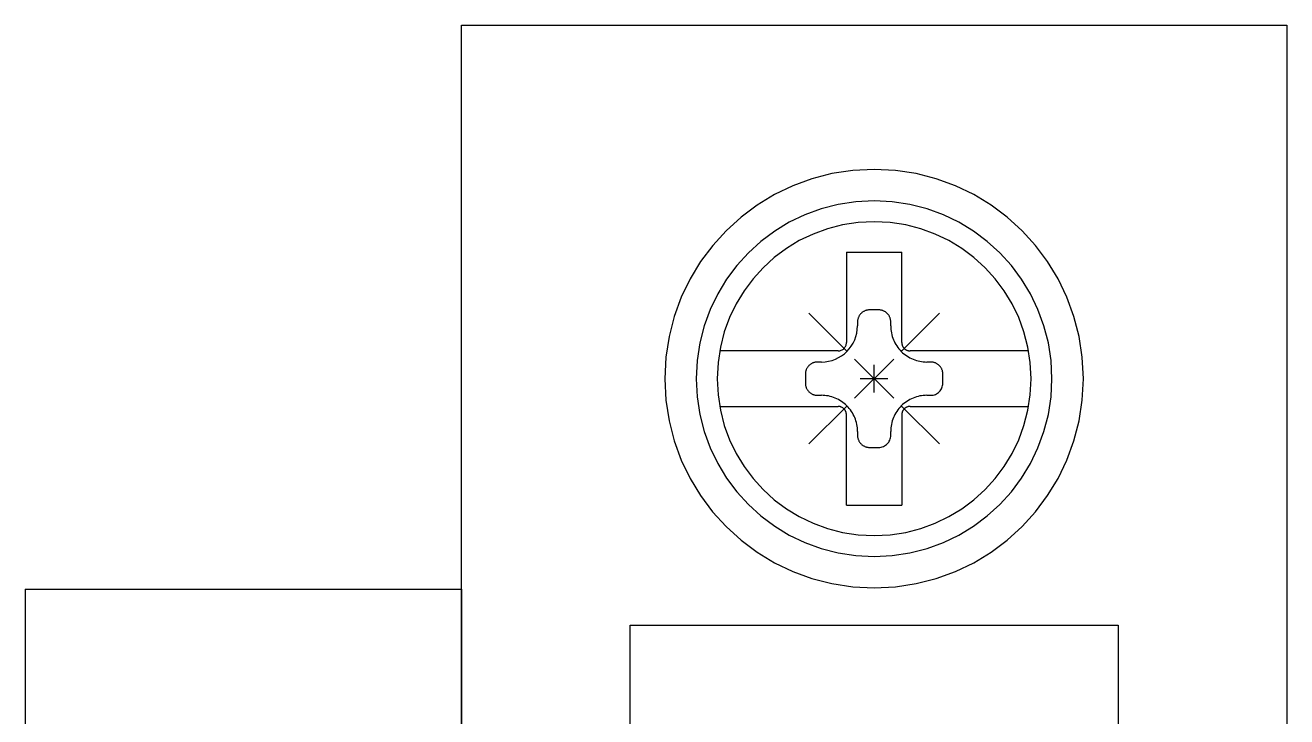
# Model space of a CAD drawing. Header units: millimetres. Extents: x 28713 to 59118, y -54378 to -19615.
# Drawn here: x 38098.16 to 38125.63, y -25245.44 to -25230.38 of the extents above; entities that cross this region are included whole.
import ezdxf

# ---------------------------------------------------------------- set-up
doc = ezdxf.new("R2010")
doc.units = ezdxf.units.MM
doc.header["$LTSCALE"] = 3
doc.layers.add('1', color=3, linetype='Continuous')

msp = doc.modelspace()

# ---------------------------------------------------------------- linework, layer by layer
for p, q in [((38107.663, -25309.862), (38107.663, -25230.381)), ((38107.663, -25230.381), (38125.635, -25230.381)), ((38125.635, -25230.381), (38125.635, -25309.862)), ((38116.183, -25233.543), (38115.73, -25233.612)), ((38116.649, -25233.519), (38116.183, -25233.543)), ((38117.114, -25233.543), (38116.649, -25233.519)), ((38116.649, -25233.519), (38116.649, -25233.519)), ((38117.567, -25233.612), (38117.114, -25233.543)), ((38115.293, -25233.724), (38114.875, -25233.877)), ((38115.73, -25233.612), (38115.293, -25233.724)), ((38118.003, -25233.724), (38117.567, -25233.612)), ((38118.422, -25233.877), (38118.003, -25233.724)), ((38114.477, -25234.069), (38114.101, -25234.297)), ((38114.875, -25233.877), (38114.477, -25234.069)), ((38118.82, -25234.069), (38118.422, -25233.877)), ((38119.196, -25234.297), (38118.82, -25234.069)), ((38114.101, -25234.297), (38113.75, -25234.56)), ((38115.497, -25234.377), (38115.141, -25234.507)), ((38115.868, -25234.281), (38115.497, -25234.377)), ((38116.252, -25234.223), (38115.868, -25234.281)), ((38116.649, -25234.203), (38116.252, -25234.223)), ((38117.044, -25234.223), (38116.649, -25234.203)), ((38116.649, -25234.203), (38116.649, -25234.203)), ((38117.429, -25234.281), (38117.044, -25234.223)), ((38117.8, -25234.377), (38117.429, -25234.281)), ((38118.156, -25234.507), (38117.8, -25234.377)), ((38119.547, -25234.56), (38119.196, -25234.297)), ((38113.75, -25234.56), (38113.427, -25234.854)), ((38114.802, -25234.67), (38114.483, -25234.864)), ((38115.141, -25234.507), (38114.802, -25234.67)), ((38116.299, -25234.676), (38115.96, -25234.728)), ((38116.649, -25234.658), (38116.299, -25234.676)), ((38116.998, -25234.676), (38116.649, -25234.658)), ((38116.649, -25234.658), (38116.649, -25234.658)), ((38117.337, -25234.728), (38116.998, -25234.676)), ((38118.494, -25234.67), (38118.156, -25234.507)), ((38118.814, -25234.864), (38118.494, -25234.67)), ((38119.87, -25234.854), (38119.547, -25234.56)), ((38113.427, -25234.854), (38113.133, -25235.177)), ((38114.483, -25234.864), (38114.185, -25235.087)), ((38115.318, -25234.927), (38115.019, -25235.071)), ((38115.632, -25234.812), (38115.318, -25234.927)), ((38115.96, -25234.728), (38115.632, -25234.812)), ((38117.665, -25234.812), (38117.337, -25234.728)), ((38117.979, -25234.927), (38117.665, -25234.812)), ((38118.277, -25235.071), (38117.979, -25234.927)), ((38119.112, -25235.087), (38118.814, -25234.864)), ((38120.164, -25235.177), (38119.87, -25234.854)), ((38113.133, -25235.177), (38112.87, -25235.528)), ((38114.185, -25235.087), (38113.91, -25235.337)), ((38114.738, -25235.242), (38114.475, -25235.439)), ((38115.019, -25235.071), (38114.738, -25235.242)), ((38118.559, -25235.242), (38118.277, -25235.071)), ((38118.822, -25235.439), (38118.559, -25235.242)), ((38119.387, -25235.337), (38119.112, -25235.087)), ((38120.427, -25235.528), (38120.164, -25235.177)), ((38113.91, -25235.337), (38113.66, -25235.612)), ((38114.475, -25235.439), (38114.232, -25235.659)), ((38116.045, -25235.318), (38116.045, -25237.29)), ((38116.045, -25235.318), (38117.252, -25235.318)), ((38117.252, -25237.29), (38117.252, -25235.318)), ((38119.065, -25235.659), (38118.822, -25235.439)), ((38119.637, -25235.612), (38119.387, -25235.337)), ((38112.87, -25235.528), (38112.642, -25235.904)), ((38113.66, -25235.612), (38113.437, -25235.91)), ((38114.232, -25235.659), (38114.011, -25235.902)), ((38119.285, -25235.902), (38119.065, -25235.659)), ((38119.86, -25235.91), (38119.637, -25235.612)), ((38120.655, -25235.904), (38120.427, -25235.528)), ((38112.642, -25235.904), (38112.45, -25236.302)), ((38113.437, -25235.91), (38113.243, -25236.229)), ((38114.011, -25235.902), (38113.815, -25236.165)), ((38119.482, -25236.165), (38119.285, -25235.902)), ((38120.054, -25236.229), (38119.86, -25235.91)), ((38120.847, -25236.302), (38120.655, -25235.904)), ((38112.45, -25236.302), (38112.297, -25236.72)), ((38113.243, -25236.229), (38113.08, -25236.568)), ((38113.815, -25236.165), (38113.644, -25236.447)), ((38119.653, -25236.447), (38119.482, -25236.165)), ((38120.217, -25236.568), (38120.054, -25236.229)), ((38121, -25236.721), (38120.847, -25236.302)), ((38113.08, -25236.568), (38112.95, -25236.924)), ((38113.644, -25236.447), (38113.5, -25236.745)), ((38116.414, -25236.616), (38116.403, -25236.623)), ((38116.425, -25236.61), (38116.414, -25236.616)), ((38116.437, -25236.604), (38116.425, -25236.61)), ((38116.449, -25236.599), (38116.437, -25236.604)), ((38116.46, -25236.594), (38116.449, -25236.599)), ((38116.473, -25236.59), (38116.46, -25236.594)), ((38116.485, -25236.587), (38116.473, -25236.59)), ((38116.498, -25236.584), (38116.485, -25236.587)), ((38116.51, -25236.582), (38116.498, -25236.584)), ((38116.523, -25236.58), (38116.51, -25236.582)), ((38116.536, -25236.579), (38116.523, -25236.58)), ((38116.549, -25236.579), (38116.536, -25236.579)), ((38116.748, -25236.579), (38116.549, -25236.579)), ((38116.549, -25236.579), (38116.549, -25236.579)), ((38116.761, -25236.579), (38116.748, -25236.579)), ((38116.774, -25236.58), (38116.761, -25236.579)), ((38116.787, -25236.582), (38116.774, -25236.58)), ((38116.8, -25236.584), (38116.787, -25236.582)), ((38116.812, -25236.587), (38116.8, -25236.584)), ((38116.824, -25236.59), (38116.812, -25236.587)), ((38116.836, -25236.594), (38116.824, -25236.59)), ((38116.849, -25236.599), (38116.836, -25236.594)), ((38116.86, -25236.604), (38116.849, -25236.599)), ((38116.872, -25236.61), (38116.86, -25236.604)), ((38116.883, -25236.616), (38116.872, -25236.61)), ((38116.894, -25236.623), (38116.883, -25236.616)), ((38119.797, -25236.745), (38119.653, -25236.447)), ((38120.347, -25236.924), (38120.217, -25236.568)), ((38112.297, -25236.72), (38112.185, -25237.157)), ((38113.5, -25236.745), (38113.385, -25237.059)), ((38115.226, -25236.653), (38116.045, -25237.472)), ((38116.288, -25236.816), (38116.287, -25236.828)), ((38116.287, -25236.828), (38116.287, -25236.842)), ((38116.287, -25236.842), (38116.287, -25236.926)), ((38116.289, -25236.803), (38116.288, -25236.816)), ((38116.292, -25236.79), (38116.289, -25236.803)), ((38116.294, -25236.777), (38116.292, -25236.79)), ((38116.298, -25236.765), (38116.294, -25236.777)), ((38116.302, -25236.753), (38116.298, -25236.765)), ((38116.306, -25236.741), (38116.302, -25236.753)), ((38116.312, -25236.729), (38116.306, -25236.741)), ((38116.317, -25236.718), (38116.312, -25236.729)), ((38116.324, -25236.707), (38116.317, -25236.718)), ((38116.331, -25236.696), (38116.324, -25236.707)), ((38116.338, -25236.685), (38116.331, -25236.696)), ((38116.346, -25236.675), (38116.338, -25236.685)), ((38116.354, -25236.665), (38116.346, -25236.675)), ((38116.363, -25236.656), (38116.354, -25236.665)), ((38116.373, -25236.647), (38116.363, -25236.656)), ((38116.363, -25236.656), (38116.363, -25236.656)), ((38116.383, -25236.638), (38116.373, -25236.647)), ((38116.393, -25236.63), (38116.383, -25236.638)), ((38116.403, -25236.623), (38116.393, -25236.63)), ((38116.904, -25236.63), (38116.894, -25236.623)), ((38116.914, -25236.638), (38116.904, -25236.63)), ((38116.924, -25236.647), (38116.914, -25236.638)), ((38116.934, -25236.656), (38116.924, -25236.647)), ((38116.943, -25236.665), (38116.934, -25236.656)), ((38116.934, -25236.656), (38116.934, -25236.656)), ((38116.951, -25236.675), (38116.943, -25236.665)), ((38116.959, -25236.685), (38116.951, -25236.675)), ((38116.966, -25236.696), (38116.959, -25236.685)), ((38116.973, -25236.707), (38116.966, -25236.696)), ((38116.98, -25236.718), (38116.973, -25236.707)), ((38116.985, -25236.729), (38116.98, -25236.718)), ((38116.991, -25236.741), (38116.985, -25236.729)), ((38116.995, -25236.753), (38116.991, -25236.741)), ((38116.999, -25236.765), (38116.995, -25236.753)), ((38117.002, -25236.777), (38116.999, -25236.765)), ((38117.005, -25236.79), (38117.002, -25236.777)), ((38117.008, -25236.803), (38117.005, -25236.79)), ((38117.009, -25236.816), (38117.008, -25236.803)), ((38117.01, -25236.828), (38117.009, -25236.816)), ((38117.011, -25236.842), (38117.01, -25236.828)), ((38117.011, -25236.926), (38117.011, -25236.842)), ((38117.011, -25236.842), (38117.011, -25236.842)), ((38117.252, -25237.472), (38118.071, -25236.653)), ((38119.912, -25237.059), (38119.797, -25236.745)), ((38121.112, -25237.157), (38121, -25236.721)), ((38112.185, -25237.157), (38112.116, -25237.61)), ((38112.95, -25236.924), (38112.854, -25237.295)), ((38113.385, -25237.059), (38113.301, -25237.387)), ((38116.225, -25237.233), (38116.251, -25237.16)), ((38116.251, -25237.16), (38116.27, -25237.085)), ((38116.27, -25237.085), (38116.282, -25237.006)), ((38116.282, -25237.006), (38116.287, -25236.926)), ((38117.011, -25236.926), (38117.011, -25236.926)), ((38117.011, -25236.926), (38117.012, -25236.965)), ((38117.012, -25236.965), (38117.014, -25237.004)), ((38117.014, -25237.004), (38117.019, -25237.042)), ((38117.019, -25237.042), (38117.026, -25237.08)), ((38117.026, -25237.08), (38117.034, -25237.118)), ((38117.034, -25237.118), (38117.044, -25237.155)), ((38117.044, -25237.155), (38117.056, -25237.191)), ((38119.996, -25237.387), (38119.912, -25237.059)), ((38120.443, -25237.295), (38120.347, -25236.924)), ((38121.181, -25237.61), (38121.112, -25237.157)), ((38112.854, -25237.295), (38112.796, -25237.68)), ((38113.301, -25237.387), (38113.249, -25237.726)), ((38115.95, -25237.45), (38115.965, -25237.441)), ((38115.965, -25237.441), (38115.979, -25237.43)), ((38115.979, -25237.43), (38115.992, -25237.419)), ((38115.992, -25237.419), (38116.003, -25237.405)), ((38116.003, -25237.405), (38116.014, -25237.391)), ((38116.014, -25237.391), (38116.023, -25237.376)), ((38116.023, -25237.376), (38116.031, -25237.361)), ((38116.031, -25237.361), (38116.037, -25237.344)), ((38116.037, -25237.344), (38116.041, -25237.326)), ((38116.041, -25237.326), (38116.044, -25237.308)), ((38116.044, -25237.308), (38116.045, -25237.29)), ((38116.056, -25237.483), (38116.107, -25237.427)), ((38116.107, -25237.427), (38116.152, -25237.366)), ((38116.152, -25237.366), (38116.191, -25237.301)), ((38116.191, -25237.301), (38116.225, -25237.233)), ((38117.056, -25237.191), (38117.07, -25237.227)), ((38117.07, -25237.227), (38117.086, -25237.262)), ((38117.086, -25237.262), (38117.103, -25237.297)), ((38117.103, -25237.297), (38117.122, -25237.33)), ((38117.122, -25237.33), (38117.143, -25237.363)), ((38117.143, -25237.363), (38117.165, -25237.394)), ((38117.165, -25237.394), (38117.189, -25237.425)), ((38117.189, -25237.425), (38117.214, -25237.454)), ((38117.252, -25237.29), (38117.252, -25237.29)), ((38117.252, -25237.29), (38117.252, -25237.299)), ((38117.252, -25237.299), (38117.253, -25237.308)), ((38117.253, -25237.308), (38117.254, -25237.316)), ((38117.254, -25237.316), (38117.255, -25237.325)), ((38117.255, -25237.325), (38117.257, -25237.334)), ((38117.257, -25237.334), (38117.26, -25237.343)), ((38117.26, -25237.343), (38117.262, -25237.351)), ((38117.262, -25237.351), (38117.266, -25237.359)), ((38117.266, -25237.359), (38117.269, -25237.367)), ((38117.269, -25237.367), (38117.273, -25237.375)), ((38117.273, -25237.375), (38117.277, -25237.383)), ((38117.277, -25237.383), (38117.282, -25237.391)), ((38117.282, -25237.391), (38117.287, -25237.398)), ((38117.287, -25237.398), (38117.293, -25237.405)), ((38117.293, -25237.405), (38117.299, -25237.412)), ((38117.299, -25237.412), (38117.305, -25237.419)), ((38117.305, -25237.419), (38117.305, -25237.419)), ((38117.305, -25237.419), (38117.312, -25237.425)), ((38117.312, -25237.425), (38117.318, -25237.431)), ((38117.318, -25237.431), (38117.326, -25237.436)), ((38117.326, -25237.436), (38117.333, -25237.441)), ((38120.048, -25237.726), (38119.996, -25237.387)), ((38120.501, -25237.68), (38120.443, -25237.295)), ((38112.116, -25237.61), (38112.092, -25238.076)), ((38112.796, -25237.68), (38112.776, -25238.076)), ((38115.863, -25237.472), (38113.285, -25237.472)), ((38115.388, -25237.715), (38115.376, -25237.716)), ((38115.401, -25237.714), (38115.388, -25237.715)), ((38115.414, -25237.713), (38115.401, -25237.714)), ((38115.499, -25237.713), (38115.414, -25237.713)), ((38115.414, -25237.713), (38115.414, -25237.713)), ((38115.499, -25237.713), (38115.58, -25237.709)), ((38115.499, -25237.713), (38115.499, -25237.713)), ((38115.58, -25237.709), (38115.658, -25237.697)), ((38115.658, -25237.697), (38115.733, -25237.678)), ((38115.733, -25237.678), (38115.806, -25237.651)), ((38115.806, -25237.651), (38115.874, -25237.618)), ((38115.863, -25237.472), (38115.881, -25237.471)), ((38115.863, -25237.472), (38115.863, -25237.472)), ((38115.874, -25237.618), (38115.939, -25237.579)), ((38115.881, -25237.471), (38115.899, -25237.468)), ((38115.899, -25237.468), (38115.917, -25237.464)), ((38115.917, -25237.464), (38115.934, -25237.458)), ((38115.934, -25237.458), (38115.95, -25237.45)), ((38115.939, -25237.579), (38116, -25237.533)), ((38116, -25237.533), (38116.056, -25237.483)), ((38116.222, -25237.649), (38117.075, -25238.502)), ((38116.222, -25238.502), (38117.075, -25237.649)), ((38117.214, -25237.454), (38117.241, -25237.483)), ((38117.241, -25237.483), (38117.241, -25237.483)), ((38117.241, -25237.483), (38117.269, -25237.51)), ((38117.269, -25237.51), (38117.299, -25237.535)), ((38117.299, -25237.535), (38117.329, -25237.559)), ((38117.329, -25237.559), (38117.361, -25237.581)), ((38117.333, -25237.441), (38117.34, -25237.446)), ((38117.34, -25237.446), (38117.348, -25237.45)), ((38117.348, -25237.45), (38117.356, -25237.454)), ((38117.356, -25237.454), (38117.364, -25237.458)), ((38117.361, -25237.581), (38117.394, -25237.602)), ((38117.364, -25237.458), (38117.373, -25237.461)), ((38117.373, -25237.461), (38117.381, -25237.464)), ((38117.381, -25237.464), (38117.39, -25237.466)), ((38117.39, -25237.466), (38117.398, -25237.468)), ((38117.394, -25237.602), (38117.427, -25237.621)), ((38117.398, -25237.468), (38117.407, -25237.47)), ((38117.407, -25237.47), (38117.416, -25237.471)), ((38117.416, -25237.471), (38117.425, -25237.472)), ((38117.425, -25237.472), (38117.434, -25237.472)), ((38117.427, -25237.621), (38117.461, -25237.638)), ((38120.012, -25237.472), (38117.434, -25237.472)), ((38117.461, -25237.638), (38117.497, -25237.653)), ((38117.497, -25237.653), (38117.532, -25237.667)), ((38117.532, -25237.667), (38117.569, -25237.679)), ((38117.569, -25237.679), (38117.606, -25237.689)), ((38117.606, -25237.689), (38117.644, -25237.698)), ((38117.644, -25237.698), (38117.681, -25237.705)), ((38117.681, -25237.705), (38117.72, -25237.71)), ((38117.72, -25237.71), (38117.759, -25237.712)), ((38117.759, -25237.712), (38117.798, -25237.713)), ((38117.883, -25237.713), (38117.798, -25237.713)), ((38117.896, -25237.714), (38117.883, -25237.713)), ((38117.909, -25237.715), (38117.896, -25237.714)), ((38117.921, -25237.716), (38117.909, -25237.715)), ((38120.521, -25238.076), (38120.501, -25237.68)), ((38121.205, -25238.076), (38121.181, -25237.61)), ((38113.249, -25237.726), (38113.231, -25238.076)), ((38115.153, -25237.95), (38115.152, -25237.963)), ((38115.152, -25237.963), (38115.152, -25237.976)), ((38115.152, -25237.976), (38115.152, -25238.175)), ((38115.155, -25237.937), (38115.153, -25237.95)), ((38115.157, -25237.924), (38115.155, -25237.937)), ((38115.16, -25237.912), (38115.157, -25237.924)), ((38115.163, -25237.899), (38115.16, -25237.912)), ((38115.167, -25237.887), (38115.163, -25237.899)), ((38115.172, -25237.875), (38115.167, -25237.887)), ((38115.177, -25237.864), (38115.172, -25237.875)), ((38115.183, -25237.852), (38115.177, -25237.864)), ((38115.189, -25237.841), (38115.183, -25237.852)), ((38115.196, -25237.83), (38115.189, -25237.841)), ((38115.203, -25237.82), (38115.196, -25237.83)), ((38115.211, -25237.809), (38115.203, -25237.82)), ((38115.22, -25237.8), (38115.211, -25237.809)), ((38115.229, -25237.79), (38115.22, -25237.8)), ((38115.238, -25237.781), (38115.229, -25237.79)), ((38115.229, -25237.79), (38115.229, -25237.79)), ((38115.248, -25237.773), (38115.238, -25237.781)), ((38115.258, -25237.765), (38115.248, -25237.773)), ((38115.269, -25237.757), (38115.258, -25237.765)), ((38115.279, -25237.75), (38115.269, -25237.757)), ((38115.291, -25237.744), (38115.279, -25237.75)), ((38115.302, -25237.738), (38115.291, -25237.744)), ((38115.314, -25237.733), (38115.302, -25237.738)), ((38115.326, -25237.729), (38115.314, -25237.733)), ((38115.338, -25237.725), (38115.326, -25237.729)), ((38115.35, -25237.721), (38115.338, -25237.725)), ((38115.363, -25237.718), (38115.35, -25237.721)), ((38115.376, -25237.716), (38115.363, -25237.718)), ((38116.649, -25238.377), (38116.649, -25237.774)), ((38117.934, -25237.718), (38117.921, -25237.716)), ((38117.946, -25237.721), (38117.934, -25237.718)), ((38117.959, -25237.725), (38117.946, -25237.721)), ((38117.971, -25237.729), (38117.959, -25237.725)), ((38117.983, -25237.733), (38117.971, -25237.729)), ((38117.995, -25237.738), (38117.983, -25237.733)), ((38118.006, -25237.744), (38117.995, -25237.738)), ((38118.017, -25237.75), (38118.006, -25237.744)), ((38118.028, -25237.757), (38118.017, -25237.75)), ((38118.039, -25237.765), (38118.028, -25237.757)), ((38118.049, -25237.773), (38118.039, -25237.765)), ((38118.059, -25237.781), (38118.049, -25237.773)), ((38118.068, -25237.79), (38118.059, -25237.781)), ((38118.077, -25237.8), (38118.068, -25237.79)), ((38118.068, -25237.79), (38118.068, -25237.79)), ((38118.086, -25237.809), (38118.077, -25237.8)), ((38118.093, -25237.82), (38118.086, -25237.809)), ((38118.101, -25237.83), (38118.093, -25237.82)), ((38118.108, -25237.841), (38118.101, -25237.83)), ((38118.114, -25237.852), (38118.108, -25237.841)), ((38118.12, -25237.864), (38118.114, -25237.852)), ((38118.125, -25237.875), (38118.12, -25237.864)), ((38118.13, -25237.887), (38118.125, -25237.875)), ((38118.134, -25237.899), (38118.13, -25237.887)), ((38118.137, -25237.912), (38118.134, -25237.899)), ((38118.14, -25237.924), (38118.137, -25237.912)), ((38118.142, -25237.937), (38118.14, -25237.924)), ((38118.144, -25237.95), (38118.142, -25237.937)), ((38118.145, -25237.963), (38118.144, -25237.95)), ((38118.145, -25237.976), (38118.145, -25237.963)), ((38118.145, -25238.175), (38118.145, -25237.976)), ((38118.145, -25237.976), (38118.145, -25237.976)), ((38120.066, -25238.076), (38120.048, -25237.726)), ((38112.092, -25238.076), (38112.092, -25238.076)), ((38112.092, -25238.076), (38112.116, -25238.541)), ((38112.776, -25238.076), (38112.776, -25238.076)), ((38112.776, -25238.076), (38112.796, -25238.471)), ((38113.231, -25238.076), (38113.231, -25238.076)), ((38113.231, -25238.076), (38113.249, -25238.425)), ((38115.152, -25238.175), (38115.152, -25238.175)), ((38115.152, -25238.175), (38115.152, -25238.188)), ((38115.152, -25238.188), (38115.153, -25238.201)), ((38115.153, -25238.201), (38115.155, -25238.214)), ((38115.155, -25238.214), (38115.157, -25238.227)), ((38115.157, -25238.227), (38115.16, -25238.239)), ((38115.16, -25238.239), (38115.163, -25238.251)), ((38115.163, -25238.251), (38115.167, -25238.264)), ((38115.167, -25238.264), (38115.172, -25238.276)), ((38116.95, -25238.076), (38116.347, -25238.076)), ((38118.124, -25238.277), (38118.133, -25238.253)), ((38118.133, -25238.253), (38118.14, -25238.228)), ((38118.14, -25238.228), (38118.144, -25238.202)), ((38118.144, -25238.202), (38118.145, -25238.175)), ((38120.048, -25238.425), (38120.066, -25238.076)), ((38120.066, -25238.076), (38120.066, -25238.076)), ((38120.501, -25238.471), (38120.521, -25238.076)), ((38120.521, -25238.076), (38120.521, -25238.076)), ((38121.181, -25238.541), (38121.205, -25238.076)), ((38121.205, -25238.076), (38121.205, -25238.076)), ((38112.796, -25238.471), (38112.854, -25238.856)), ((38113.249, -25238.425), (38113.301, -25238.764)), ((38115.172, -25238.276), (38115.177, -25238.287)), ((38115.177, -25238.287), (38115.183, -25238.299)), ((38115.183, -25238.299), (38115.189, -25238.31)), ((38115.189, -25238.31), (38115.196, -25238.321)), ((38115.196, -25238.321), (38115.203, -25238.331)), ((38115.203, -25238.331), (38115.211, -25238.342)), ((38115.211, -25238.342), (38115.22, -25238.351)), ((38115.22, -25238.351), (38115.229, -25238.361)), ((38115.229, -25238.361), (38115.229, -25238.361)), ((38115.229, -25238.361), (38115.238, -25238.37)), ((38115.238, -25238.37), (38115.248, -25238.378)), ((38115.248, -25238.378), (38115.258, -25238.386)), ((38115.258, -25238.386), (38115.269, -25238.394)), ((38115.269, -25238.394), (38115.279, -25238.4)), ((38115.279, -25238.4), (38115.291, -25238.407)), ((38115.291, -25238.407), (38115.302, -25238.412)), ((38115.302, -25238.412), (38115.314, -25238.418)), ((38115.314, -25238.418), (38115.326, -25238.422)), ((38115.326, -25238.422), (38115.338, -25238.426)), ((38115.338, -25238.426), (38115.35, -25238.43)), ((38115.35, -25238.43), (38115.363, -25238.433)), ((38115.363, -25238.433), (38115.376, -25238.435)), ((38115.376, -25238.435), (38115.388, -25238.436)), ((38115.388, -25238.436), (38115.401, -25238.437)), ((38115.401, -25238.437), (38115.414, -25238.438)), ((38115.414, -25238.438), (38115.499, -25238.438)), ((38115.538, -25238.439), (38115.499, -25238.438)), ((38115.577, -25238.441), (38115.538, -25238.439)), ((38115.615, -25238.446), (38115.577, -25238.441)), ((38115.653, -25238.453), (38115.615, -25238.446)), ((38115.691, -25238.461), (38115.653, -25238.453)), ((38115.728, -25238.472), (38115.691, -25238.461)), ((38115.764, -25238.484), (38115.728, -25238.472)), ((38115.8, -25238.498), (38115.764, -25238.484)), ((38115.835, -25238.513), (38115.8, -25238.498)), ((38115.87, -25238.53), (38115.835, -25238.513)), ((38115.903, -25238.549), (38115.87, -25238.53)), ((38117.427, -25238.53), (38117.394, -25238.549)), ((38117.461, -25238.513), (38117.427, -25238.53)), ((38117.497, -25238.498), (38117.461, -25238.513)), ((38117.532, -25238.484), (38117.497, -25238.498)), ((38117.569, -25238.472), (38117.532, -25238.484)), ((38117.606, -25238.461), (38117.569, -25238.472)), ((38117.644, -25238.453), (38117.606, -25238.461)), ((38117.681, -25238.446), (38117.644, -25238.453)), ((38117.72, -25238.441), (38117.681, -25238.446)), ((38117.759, -25238.439), (38117.72, -25238.441)), ((38117.798, -25238.438), (38117.759, -25238.439)), ((38117.798, -25238.438), (38117.883, -25238.438)), ((38117.798, -25238.438), (38117.798, -25238.438)), ((38117.883, -25238.438), (38117.909, -25238.436)), ((38117.883, -25238.438), (38117.883, -25238.438)), ((38117.909, -25238.436), (38117.935, -25238.432)), ((38117.935, -25238.432), (38117.961, -25238.426)), ((38117.961, -25238.426), (38117.985, -25238.417)), ((38117.985, -25238.417), (38118.008, -25238.406)), ((38118.008, -25238.406), (38118.029, -25238.393)), ((38118.029, -25238.393), (38118.049, -25238.378)), ((38118.049, -25238.378), (38118.068, -25238.361)), ((38118.068, -25238.361), (38118.085, -25238.342)), ((38118.085, -25238.342), (38118.1, -25238.322)), ((38118.1, -25238.322), (38118.113, -25238.3)), ((38118.113, -25238.3), (38118.124, -25238.277)), ((38119.996, -25238.764), (38120.048, -25238.425)), ((38120.443, -25238.856), (38120.501, -25238.471)), ((38112.116, -25238.541), (38112.185, -25238.994)), ((38113.285, -25238.679), (38115.863, -25238.679)), ((38113.301, -25238.764), (38113.385, -25239.092)), ((38115.226, -25239.498), (38116.045, -25238.679)), ((38115.872, -25238.679), (38115.863, -25238.679)), ((38115.881, -25238.68), (38115.872, -25238.679)), ((38115.89, -25238.681), (38115.881, -25238.68)), ((38115.899, -25238.683), (38115.89, -25238.681)), ((38115.907, -25238.685), (38115.899, -25238.683)), ((38115.936, -25238.57), (38115.903, -25238.549)), ((38115.916, -25238.687), (38115.907, -25238.685)), ((38115.924, -25238.69), (38115.916, -25238.687)), ((38115.933, -25238.693), (38115.924, -25238.69)), ((38115.941, -25238.696), (38115.933, -25238.693)), ((38115.968, -25238.592), (38115.936, -25238.57)), ((38115.949, -25238.701), (38115.941, -25238.696)), ((38115.956, -25238.705), (38115.949, -25238.701)), ((38115.964, -25238.71), (38115.956, -25238.705)), ((38115.971, -25238.715), (38115.964, -25238.71)), ((38115.998, -25238.616), (38115.968, -25238.592)), ((38115.978, -25238.72), (38115.971, -25238.715)), ((38115.985, -25238.726), (38115.978, -25238.72)), ((38115.992, -25238.733), (38115.985, -25238.726)), ((38115.998, -25238.739), (38115.992, -25238.733)), ((38115.992, -25238.733), (38115.992, -25238.733)), ((38116.028, -25238.641), (38115.998, -25238.616)), ((38116.004, -25238.746), (38115.998, -25238.739)), ((38116.009, -25238.753), (38116.004, -25238.746)), ((38116.015, -25238.76), (38116.009, -25238.753)), ((38116.019, -25238.768), (38116.015, -25238.76)), ((38116.024, -25238.775), (38116.019, -25238.768)), ((38116.028, -25238.783), (38116.024, -25238.775)), ((38116.056, -25238.668), (38116.028, -25238.641)), ((38116.031, -25238.792), (38116.028, -25238.783)), ((38116.034, -25238.8), (38116.031, -25238.792)), ((38116.037, -25238.808), (38116.034, -25238.8)), ((38116.04, -25238.817), (38116.037, -25238.808)), ((38116.083, -25238.697), (38116.056, -25238.668)), ((38116.056, -25238.668), (38116.056, -25238.668)), ((38116.108, -25238.726), (38116.083, -25238.697)), ((38116.132, -25238.757), (38116.108, -25238.726)), ((38116.154, -25238.788), (38116.132, -25238.757)), ((38116.175, -25238.821), (38116.154, -25238.788)), ((38117.143, -25238.788), (38117.122, -25238.821)), ((38117.165, -25238.757), (38117.143, -25238.788)), ((38117.189, -25238.726), (38117.165, -25238.757)), ((38117.214, -25238.697), (38117.189, -25238.726)), ((38117.241, -25238.668), (38117.214, -25238.697)), ((38117.269, -25238.641), (38117.241, -25238.668)), ((38117.241, -25238.668), (38117.241, -25238.668)), ((38117.252, -25238.679), (38118.071, -25239.498)), ((38117.26, -25238.808), (38117.257, -25238.817)), ((38117.262, -25238.8), (38117.26, -25238.808)), ((38117.266, -25238.792), (38117.262, -25238.8)), ((38117.269, -25238.783), (38117.266, -25238.792)), ((38117.299, -25238.616), (38117.269, -25238.641)), ((38117.273, -25238.775), (38117.269, -25238.783)), ((38117.277, -25238.768), (38117.273, -25238.775)), ((38117.282, -25238.76), (38117.277, -25238.768)), ((38117.287, -25238.753), (38117.282, -25238.76)), ((38117.293, -25238.746), (38117.287, -25238.753)), ((38117.299, -25238.739), (38117.293, -25238.746)), ((38117.329, -25238.592), (38117.299, -25238.616)), ((38117.305, -25238.733), (38117.299, -25238.739)), ((38117.312, -25238.726), (38117.305, -25238.733)), ((38117.305, -25238.733), (38117.305, -25238.733)), ((38117.318, -25238.72), (38117.312, -25238.726)), ((38117.326, -25238.715), (38117.318, -25238.72)), ((38117.333, -25238.71), (38117.326, -25238.715)), ((38117.361, -25238.57), (38117.329, -25238.592)), ((38117.34, -25238.705), (38117.333, -25238.71)), ((38117.348, -25238.701), (38117.34, -25238.705)), ((38117.356, -25238.696), (38117.348, -25238.701)), ((38117.364, -25238.693), (38117.356, -25238.696)), ((38117.394, -25238.549), (38117.361, -25238.57)), ((38117.373, -25238.69), (38117.364, -25238.693)), ((38117.381, -25238.687), (38117.373, -25238.69)), ((38117.39, -25238.685), (38117.381, -25238.687)), ((38117.398, -25238.683), (38117.39, -25238.685)), ((38117.407, -25238.681), (38117.398, -25238.683)), ((38117.416, -25238.68), (38117.407, -25238.681)), ((38117.425, -25238.679), (38117.416, -25238.68)), ((38117.434, -25238.679), (38117.425, -25238.679)), ((38117.434, -25238.679), (38117.434, -25238.679)), ((38117.434, -25238.679), (38120.012, -25238.679)), ((38119.912, -25239.092), (38119.996, -25238.764)), ((38121.112, -25238.994), (38121.181, -25238.541)), ((38112.185, -25238.994), (38112.297, -25239.43)), ((38112.854, -25238.856), (38112.95, -25239.227)), ((38116.042, -25238.826), (38116.04, -25238.817)), ((38116.043, -25238.834), (38116.042, -25238.826)), ((38116.044, -25238.843), (38116.043, -25238.834)), ((38116.045, -25238.852), (38116.044, -25238.843)), ((38116.045, -25238.861), (38116.045, -25238.852)), ((38116.045, -25238.861), (38116.045, -25238.861)), ((38116.045, -25240.833), (38116.045, -25238.861)), ((38116.194, -25238.854), (38116.175, -25238.821)), ((38116.211, -25238.889), (38116.194, -25238.854)), ((38116.227, -25238.924), (38116.211, -25238.889)), ((38116.24, -25238.959), (38116.227, -25238.924)), ((38116.252, -25238.996), (38116.24, -25238.959)), ((38116.263, -25239.033), (38116.252, -25238.996)), ((38116.271, -25239.071), (38116.263, -25239.033)), ((38116.278, -25239.109), (38116.271, -25239.071)), ((38117.026, -25239.071), (38117.019, -25239.109)), ((38117.034, -25239.033), (38117.026, -25239.071)), ((38117.044, -25238.996), (38117.034, -25239.033)), ((38117.056, -25238.959), (38117.044, -25238.996)), ((38117.07, -25238.924), (38117.056, -25238.959)), ((38117.086, -25238.889), (38117.07, -25238.924)), ((38117.103, -25238.854), (38117.086, -25238.889)), ((38117.122, -25238.821), (38117.103, -25238.854)), ((38117.253, -25238.843), (38117.252, -25238.852)), ((38117.252, -25238.852), (38117.252, -25238.861)), ((38117.252, -25238.861), (38117.252, -25240.833)), ((38117.254, -25238.834), (38117.253, -25238.843)), ((38117.255, -25238.826), (38117.254, -25238.834)), ((38117.257, -25238.817), (38117.255, -25238.826)), ((38120.347, -25239.227), (38120.443, -25238.856)), ((38121, -25239.43), (38121.112, -25238.994)), ((38112.95, -25239.227), (38113.08, -25239.583)), ((38113.385, -25239.092), (38113.5, -25239.406)), ((38116.283, -25239.147), (38116.278, -25239.109)), ((38116.285, -25239.186), (38116.283, -25239.147)), ((38116.287, -25239.225), (38116.285, -25239.186)), ((38116.287, -25239.225), (38116.287, -25239.31)), ((38116.287, -25239.225), (38116.287, -25239.225)), ((38116.287, -25239.31), (38116.287, -25239.31)), ((38116.287, -25239.31), (38116.287, -25239.323)), ((38116.287, -25239.323), (38116.288, -25239.336)), ((38116.288, -25239.336), (38116.289, -25239.348)), ((38116.289, -25239.348), (38116.292, -25239.361)), ((38116.292, -25239.361), (38116.294, -25239.374)), ((38116.999, -25239.388), (38117.005, -25239.363)), ((38117.005, -25239.363), (38117.009, -25239.336)), ((38117.009, -25239.336), (38117.011, -25239.31)), ((38117.012, -25239.186), (38117.011, -25239.225)), ((38117.011, -25239.31), (38117.011, -25239.225)), ((38117.014, -25239.147), (38117.012, -25239.186)), ((38117.019, -25239.109), (38117.014, -25239.147)), ((38119.797, -25239.406), (38119.912, -25239.092)), ((38120.217, -25239.583), (38120.347, -25239.227)), ((38112.297, -25239.43), (38112.45, -25239.849)), ((38113.08, -25239.583), (38113.243, -25239.921)), ((38113.5, -25239.406), (38113.644, -25239.704)), ((38116.294, -25239.374), (38116.298, -25239.386)), ((38116.298, -25239.386), (38116.302, -25239.398)), ((38116.302, -25239.398), (38116.306, -25239.41)), ((38116.306, -25239.41), (38116.312, -25239.422)), ((38116.312, -25239.422), (38116.317, -25239.433)), ((38116.317, -25239.433), (38116.324, -25239.444)), ((38116.324, -25239.444), (38116.331, -25239.455)), ((38116.331, -25239.455), (38116.338, -25239.466)), ((38116.338, -25239.466), (38116.346, -25239.476)), ((38116.346, -25239.476), (38116.354, -25239.486)), ((38116.354, -25239.486), (38116.363, -25239.495)), ((38116.363, -25239.495), (38116.363, -25239.495)), ((38116.363, -25239.495), (38116.373, -25239.504)), ((38116.373, -25239.504), (38116.383, -25239.513)), ((38116.383, -25239.513), (38116.393, -25239.521)), ((38116.393, -25239.521), (38116.403, -25239.528)), ((38116.403, -25239.528), (38116.414, -25239.535)), ((38116.414, -25239.535), (38116.425, -25239.541)), ((38116.425, -25239.541), (38116.437, -25239.547)), ((38116.437, -25239.547), (38116.449, -25239.552)), ((38116.449, -25239.552), (38116.46, -25239.557)), ((38116.46, -25239.557), (38116.473, -25239.561)), ((38116.473, -25239.561), (38116.485, -25239.564)), ((38116.485, -25239.564), (38116.498, -25239.567)), ((38116.498, -25239.567), (38116.51, -25239.569)), ((38116.51, -25239.569), (38116.523, -25239.571)), ((38116.523, -25239.571), (38116.536, -25239.572)), ((38116.536, -25239.572), (38116.549, -25239.572)), ((38116.549, -25239.572), (38116.748, -25239.572)), ((38116.748, -25239.572), (38116.775, -25239.571)), ((38116.748, -25239.572), (38116.748, -25239.572)), ((38116.775, -25239.571), (38116.801, -25239.567)), ((38116.801, -25239.567), (38116.826, -25239.56)), ((38116.826, -25239.56), (38116.85, -25239.552)), ((38116.85, -25239.552), (38116.873, -25239.54)), ((38116.873, -25239.54), (38116.895, -25239.527)), ((38116.895, -25239.527), (38116.915, -25239.512)), ((38116.915, -25239.512), (38116.934, -25239.495)), ((38116.934, -25239.495), (38116.95, -25239.477)), ((38116.95, -25239.477), (38116.966, -25239.456)), ((38116.966, -25239.456), (38116.979, -25239.435)), ((38116.979, -25239.435), (38116.99, -25239.412)), ((38116.99, -25239.412), (38116.999, -25239.388)), ((38119.653, -25239.704), (38119.797, -25239.406)), ((38120.054, -25239.921), (38120.217, -25239.583)), ((38120.847, -25239.849), (38121, -25239.43)), ((38112.45, -25239.849), (38112.642, -25240.247)), ((38113.644, -25239.704), (38113.815, -25239.986)), ((38119.482, -25239.986), (38119.653, -25239.704)), ((38120.655, -25240.247), (38120.847, -25239.849)), ((38113.243, -25239.921), (38113.437, -25240.241)), ((38113.815, -25239.986), (38114.011, -25240.249)), ((38119.285, -25240.249), (38119.482, -25239.986)), ((38119.86, -25240.241), (38120.054, -25239.921)), ((38112.642, -25240.247), (38112.87, -25240.623)), ((38113.437, -25240.241), (38113.66, -25240.539)), ((38114.011, -25240.249), (38114.232, -25240.492)), ((38119.065, -25240.492), (38119.285, -25240.249)), ((38119.637, -25240.539), (38119.86, -25240.241)), ((38120.427, -25240.623), (38120.655, -25240.247)), ((38112.87, -25240.623), (38113.132, -25240.974)), ((38113.66, -25240.539), (38113.91, -25240.814)), ((38114.232, -25240.492), (38114.475, -25240.712)), ((38114.475, -25240.712), (38114.738, -25240.909)), ((38118.559, -25240.909), (38118.822, -25240.712)), ((38118.822, -25240.712), (38119.065, -25240.492)), ((38119.387, -25240.814), (38119.637, -25240.539)), ((38120.164, -25240.974), (38120.427, -25240.623)), ((38113.132, -25240.974), (38113.427, -25241.297)), ((38113.91, -25240.814), (38114.185, -25241.064)), ((38114.738, -25240.909), (38115.019, -25241.08)), ((38116.045, -25240.833), (38117.252, -25240.833)), ((38118.277, -25241.08), (38118.559, -25240.909)), ((38119.112, -25241.064), (38119.387, -25240.814)), ((38119.87, -25241.297), (38120.164, -25240.974)), ((38114.185, -25241.064), (38114.483, -25241.287)), ((38115.019, -25241.08), (38115.318, -25241.224)), ((38115.318, -25241.224), (38115.632, -25241.339)), ((38117.665, -25241.339), (38117.979, -25241.224)), ((38117.979, -25241.224), (38118.277, -25241.08)), ((38118.814, -25241.287), (38119.112, -25241.064)), ((38113.427, -25241.297), (38113.75, -25241.591)), ((38114.483, -25241.287), (38114.802, -25241.481)), ((38114.802, -25241.481), (38115.141, -25241.644)), ((38115.632, -25241.339), (38115.96, -25241.423)), ((38115.96, -25241.423), (38116.299, -25241.475)), ((38116.299, -25241.475), (38116.649, -25241.493)), ((38116.649, -25241.493), (38116.998, -25241.475)), ((38116.649, -25241.493), (38116.649, -25241.493)), ((38116.998, -25241.475), (38117.337, -25241.423)), ((38117.337, -25241.423), (38117.665, -25241.339)), ((38118.156, -25241.644), (38118.494, -25241.481)), ((38118.494, -25241.481), (38118.814, -25241.287)), ((38119.547, -25241.591), (38119.87, -25241.297)), ((38113.75, -25241.591), (38114.101, -25241.854)), ((38115.141, -25241.644), (38115.497, -25241.774)), ((38115.497, -25241.774), (38115.868, -25241.87)), ((38117.429, -25241.87), (38117.8, -25241.774)), ((38117.8, -25241.774), (38118.156, -25241.644)), ((38119.196, -25241.854), (38119.547, -25241.591)), ((38114.101, -25241.854), (38114.477, -25242.082)), ((38114.477, -25242.082), (38114.875, -25242.274)), ((38115.868, -25241.87), (38116.252, -25241.928)), ((38116.252, -25241.928), (38116.649, -25241.948)), ((38116.649, -25241.948), (38117.044, -25241.928)), ((38116.649, -25241.948), (38116.649, -25241.948)), ((38117.044, -25241.928), (38117.429, -25241.87)), ((38118.422, -25242.274), (38118.82, -25242.082)), ((38118.82, -25242.082), (38119.196, -25241.854)), ((38114.875, -25242.274), (38115.293, -25242.427)), ((38118.003, -25242.427), (38118.422, -25242.274)), ((38115.293, -25242.427), (38115.73, -25242.539)), ((38115.73, -25242.539), (38116.183, -25242.608)), ((38116.183, -25242.608), (38116.649, -25242.632)), ((38116.649, -25242.632), (38117.114, -25242.608)), ((38116.649, -25242.632), (38116.649, -25242.632)), ((38117.114, -25242.608), (38117.567, -25242.539)), ((38117.567, -25242.539), (38118.003, -25242.427)), ((38111.333, -25246.682), (38111.333, -25243.442)), ((38111.333, -25243.442), (38121.964, -25243.442)), ((38121.964, -25243.442), (38121.964, -25246.682))]:
    msp.add_line(p, q)
at = {"layer": '1', "color": 7}
for p, q in [((38098.163, -25242.656), (38107.663, -25242.656)), ((38098.163, -25242.656), (38098.163, -25293.156)), ((38107.663, -25242.656), (38107.663, -25293.156))]:
    msp.add_line(p, q, dxfattribs=at)

doc.saveas('drawing.dxf')
